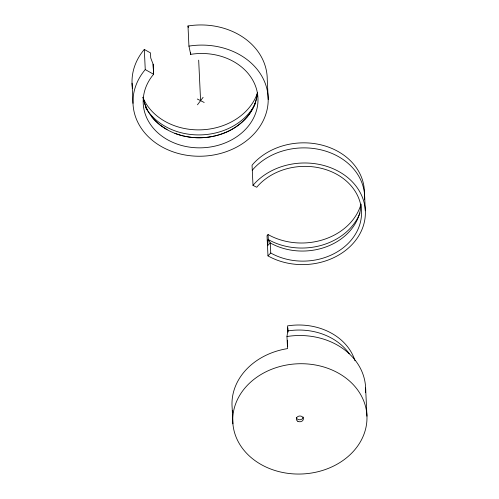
<?xml version="1.0" encoding="UTF-8"?>
<svg xmlns="http://www.w3.org/2000/svg" width="499" height="499" viewBox="0 0 499 499"><rect width="100%" height="100%" fill="white"/><g stroke="black" fill="none" stroke-linecap="round" stroke-linejoin="round"><path stroke-width="0.75" d="M257.409 92.552C256.711 101.478 252.981 110.086 247.18 116.878M257.403 92.702L256.991 96.039M359.979 213.011A60.08 49.332 -2.7 0 1 269.329 240.156L268.306 239.557L267.501 245.782L270.271 242.907L268.306 239.557L268.069 234.524L269.092 235.123A60.08 49.332 -2.7 0 0 361.058 204.079M232.902 423.832L232.147 407.714A67.147 55.14 -2.7 0 1 287.536 348.608L286.969 336.519L287.786 330.931L287.549 325.891A59.088 48.522 -2.7 0 1 354.982 360.765M256.898 96.581L256.193 99.788M256.043 100.324L255.001 103.574M254.939 103.73C249.6 117.851 237.037 128.33 223.097 133.464M197.473 104.796L203.105 97.33M247.061 117.022L244.597 119.71M252.288 170.284L253.735 168.568A61.845 50.786 -2.7 0 1 323.87 150.592A61.845 50.786 -2.7 0 1 364.613 199.825M361.026 204.733A57.678 47.361 -2.7 0 1 329.477 245.533A57.678 47.361 -2.7 0 1 271.25 243.481L270.271 242.907L270.751 252.981L271.73 253.554A57.678 47.361 -2.7 0 0 351.078 240.25A57.678 47.361 -2.7 0 0 337.991 175.012A57.678 47.361 -2.7 0 0 258.108 185.653L256.754 187.256L252.999 185.397L254.446 183.676A61.845 50.786 -2.7 0 1 340.112 172.267A61.845 50.786 -2.7 0 1 354.147 242.221A61.845 50.786 -2.7 0 1 269.055 256.486L267.975 255.856L267.027 235.709L268.069 234.524M267.264 240.743L268.306 239.557M267.975 255.856L270.751 252.981M244.167 120.153L241.541 122.604M241.061 123.016L238.129 125.355M237.954 125.48C224.93 134.992 208.226 139.015 192.252 137.437M222.866 133.557L219.111 134.805M218.437 135.011L214.695 135.99M213.996 136.146L210.067 136.901M209.798 136.938C194.017 139.389 177.157 136.427 163.709 127.625M191.972 137.418L188.029 136.888M187.306 136.77L183.545 136.009M182.84 135.834L179.066 134.805M178.792 134.718L174.868 133.352M197.298 99.02L204.203 102.482M132.509 88.242A67.639 55.545 -2.7 0 1 144.305 49.432L150.486 52.913L150.729 57.946L153.093 64.178L153.605 74.276A57.429 47.155 -2.7 0 0 180.875 145.278A57.429 47.155 -2.7 0 0 257.771 103.973A57.429 47.155 -2.7 0 0 190.699 54.347L188.94 46.114L187.992 25.967A67.639 55.545 -2.7 0 1 267.252 79.322L268.206 99.469M144.305 49.432L145.253 69.579L153.605 74.276L153.131 64.203M160.497 125.33L167.115 129.709M163.529 127.513C155.944 122.423 149.457 115.375 145.883 106.892M159.954 124.912L157.279 122.648M156.786 122.186L154.26 119.685M154.085 119.486L151.646 116.629M147.43 110.154L144.51 103.193L143.182 97.286M145.783 106.661L144.635 103.536M144.448 102.944L143.625 99.837M187.992 25.967L188.316 27.489M143.076 97.155L143.5 99.232M364.613 195.683L365.324 210.79M365.624 387.979L366.952 416.185A67.147 55.14 -2.7 0 1 268.075 467.956A67.147 55.14 -2.7 0 1 264.551 372.516A67.147 55.14 -2.7 0 1 366.952 416.185M287.848 327.868L288.054 332.184M287.38 340.212L287.661 346.256M252.999 185.397L252.051 165.25L253.498 163.529A61.845 50.786 -2.7 0 1 323.233 145.44A61.845 50.786 -2.7 0 1 364.401 194.099M198.677 60.148L200.586 100.667M132.048 83.177L132.996 103.324M188.94 46.114A67.639 55.545 -2.7 0 1 267.938 104.559A67.639 55.545 -2.7 0 1 177.37 153.212A67.639 55.545 -2.7 0 1 145.253 69.579M255.426 103.461A60.08 49.332 -2.7 0 1 201.228 134.88A60.08 49.332 -2.7 0 1 145.409 107.185M286.969 336.519A67.147 55.14 -2.7 0 1 365.567 392.482M287.786 330.931A59.088 48.522 -2.7 0 1 349.225 353.691M232.759 412.174A67.147 55.14 -2.7 0 1 232.503 410.696M303.28 417.077A3.537 2.9 -2.7 0 1 299.911 419.771A3.537 2.9 -2.7 0 1 296.281 417.426M257.49 92.889A60.08 49.332 -2.7 0 1 201.515 129.821A60.08 49.332 -2.7 0 1 142.907 97.598M190.699 54.347L190.624 52.794L190.699 54.347M297.828 421.293A3.537 2.9 -2.7 0 0 303.38 419.091A3.537 2.9 -2.7 0 0 298.371 416.278A3.537 2.9 -2.7 0 0 297.828 421.293"/></g></svg>
